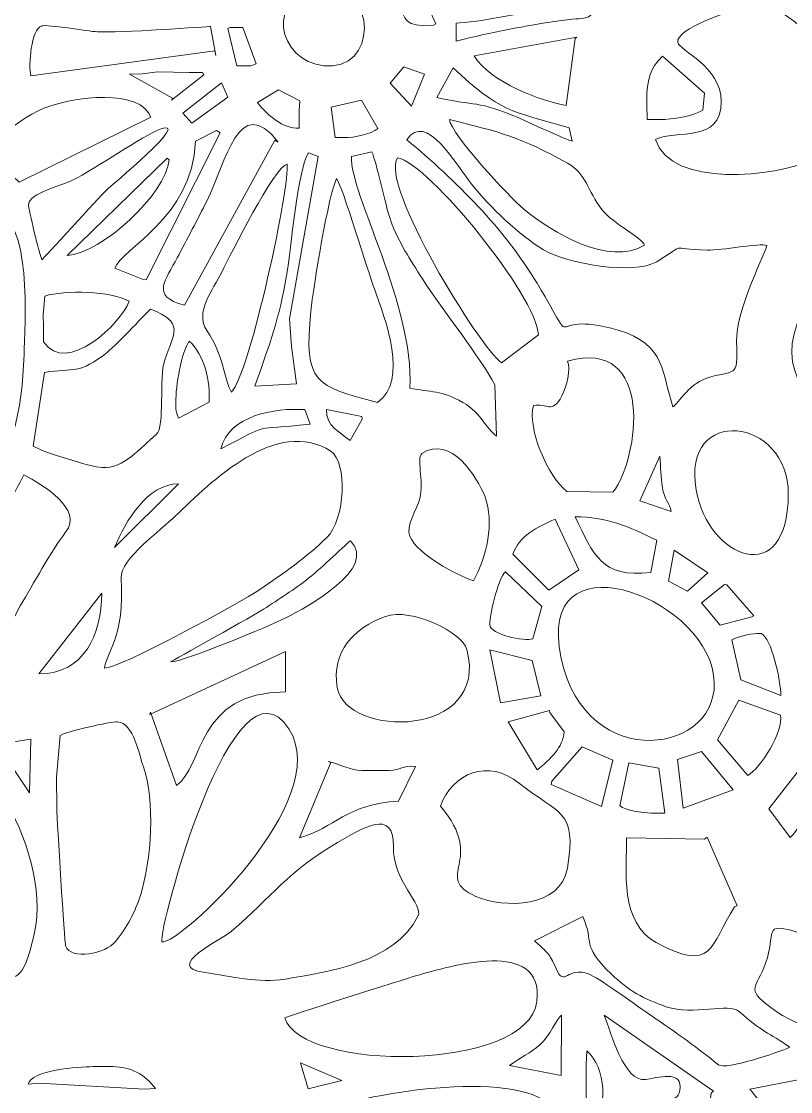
# Model space of a CAD drawing. Header units: centimetres. Extents: x -12.8 to 12.9, y -13.4 to 12.5.
# Drawn here: x 1.65 to 6.94, y -1.97 to 5.39 of the extents above; entities that cross this region are included whole.
import ezdxf

# ---------------------------------------------------------------- set-up
doc = ezdxf.new("R2010")
doc.units = ezdxf.units.CM
doc.header["$MEASUREMENT"] = 0
doc.layers.add('Layer 1', color=7, linetype='Continuous')

msp = doc.modelspace()

# ---------------------------------------------------------------- linework, layer by layer
at = {"layer": 'Layer 1', "lineweight": 18}
msp.add_open_spline([(-12.82897, -0.49228), (-12.82897, -0.49228), (-12.82892, -0.51233), (-12.82892, -0.51233), (-12.82892, -0.51233), (-12.82892, -0.51249), (-12.35687, -0.88576), (-12.31233, -0.92372), (-12.31233, -0.92372), (-12.14987, -1.06213), (-11.98564, -1.22404), (-11.84635, -1.38572), (-11.84635, -1.38572), (-11.55381, -1.72527), (-11.29671, -2.12252), (-11.15388, -2.54949), (-11.15388, -2.54949), (-10.80538, -3.5913), (-11.10411, -4.65563), (-11.40417, -5.67433), (-11.40417, -5.67433), (-12.05191, -7.87346), (-12.51896, -9.44732), (-10.68637, -11.24851), (-10.68637, -11.24851), (-8.86706, -13.03662), (-7.29059, -12.60501), (-5.0938, -11.96206), (-5.0938, -11.96206), (-4.10114, -11.67154), (-2.99434, -11.32775), (-1.97872, -11.68451), (-1.97872, -11.68451), (-1.5341, -11.8407), (-1.17382, -12.0742), (-0.82366, -12.38591), (-0.82366, -12.38591), (-0.6377, -12.55145), (0.01528, -13.39027), (0.03716, -13.4037), (0.03716, -13.4037), (0.0438, -13.39958), (0.72764, -12.55809), (0.88067, -12.41385), (0.88067, -12.41385), (1.21162, -12.10191), (1.5809, -11.84603), (2.00974, -11.68695), (2.00974, -11.68695), (3.05761, -11.29825), (4.11515, -11.60631), (5.14623, -11.89343), (5.14623, -11.89343), (7.34104, -12.50461), (8.89984, -13.01156), (10.70487, -11.17004), (10.70487, -11.17004), (12.48371, -9.35525), (12.06745, -7.7576), (11.48128, -5.55837), (11.48128, -5.55837), (10.90783, -3.40685), (10.75421, -1.68502), (12.92809, -0.39818), (12.92809, -0.39818), (12.92809, -0.39818), (12.92619, -0.37885), (12.92619, -0.37885), (12.92619, -0.37885), (12.92693, -0.37155), (12.45383, -0.00758), (12.40752, 0.03047), (12.40752, 0.03047), (12.24307, 0.16552), (12.07619, 0.32653), (11.93339, 0.48434), (11.93339, 0.48434), (11.63218, 0.81719), (11.37551, 1.2052), (11.22193, 1.62881), (11.22193, 1.62881), (10.84135, 2.67858), (11.1319, 3.71668), (11.44951, 4.74394), (11.44951, 4.74394), (12.10974, 6.8794), (12.6019, 8.55762), (10.81746, 10.32323), (10.81746, 10.32323), (9.03925, 12.0827), (7.43456, 11.79432), (5.23723, 11.13727), (5.23723, 11.13727), (2.63116, 10.35801), (1.75687, 10.43303), (0.03714, 12.5122), (0.03714, 12.5122), (-1.57672, 10.47636), (-2.52346, 10.22275), (-5.06044, 10.9908), (-5.06044, 10.9908), (-7.19874, 11.63818), (-8.87598, 12.13228), (-10.63208, 10.32532), (-10.63208, 10.32532), (-12.40525, 8.50083), (-11.99, 6.89218), (-11.40668, 4.68982), (-11.40668, 4.68982), (-10.73071, 2.13781), (-10.69689, 1.20725), (-12.82901, -0.49229), (-12.82901, -0.49229), (-12.82901, -0.49229), (-12.82897, -0.49228), (-12.82897, -0.49228)], degree=3, knots=[0, 0, 0, 0, 0.0333333, 0.0333333, 0.0333333, 0.0333333, 0.0666667, 0.0666667, 0.0666667, 0.0666667, 0.1, 0.1, 0.1, 0.1, 0.1333333, 0.1333333, 0.1333333, 0.1333333, 0.1666667, 0.1666667, 0.1666667, 0.1666667, 0.2, 0.2, 0.2, 0.2, 0.2333333, 0.2333333, 0.2333333, 0.2333333, 0.2666667, 0.2666667, 0.2666667, 0.2666667, 0.3, 0.3, 0.3, 0.3, 0.3333333, 0.3333333, 0.3333333, 0.3333333, 0.3666667, 0.3666667, 0.3666667, 0.3666667, 0.4, 0.4, 0.4, 0.4, 0.4333333, 0.4333333, 0.4333333, 0.4333333, 0.4666667, 0.4666667, 0.4666667, 0.4666667, 0.5, 0.5, 0.5, 0.5, 0.5333333, 0.5333333, 0.5333333, 0.5333333, 0.5666667, 0.5666667, 0.5666667, 0.5666667, 0.6, 0.6, 0.6, 0.6, 0.6333333, 0.6333333, 0.6333333, 0.6333333, 0.6666667, 0.6666667, 0.6666667, 0.6666667, 0.7, 0.7, 0.7, 0.7, 0.7333333, 0.7333333, 0.7333333, 0.7333333, 0.7666667, 0.7666667, 0.7666667, 0.7666667, 0.8, 0.8, 0.8, 0.8, 0.8333333, 0.8333333, 0.8333333, 0.8333333, 0.8666667, 0.8666667, 0.8666667, 0.8666667, 0.9, 0.9, 0.9, 0.9, 0.9333333, 0.9333333, 0.9333333, 0.9333333, 1, 1, 1, 1], dxfattribs=at)
at = {"layer": 'Layer 1', "color": 4, "lineweight": 18}
for points, knots in [([(3.66604, 5.6123), (3.28683, 5.51428), (3.45255, 5.05967), (3.78967, 5.08583), (3.78967, 5.08583), (4.12166, 5.11158), (4.06769, 5.7161), (3.66604, 5.6123)], [0, 0, 0, 0, 0.3333333, 0.3333333, 0.3333333, 0.3333333, 1, 1, 1, 1]), ([(5.92119, 5.705), (5.88608, 5.70194), (5.39241, 5.52902), (5.31894, 5.50404), (5.31894, 5.50404), (5.20885, 5.46659), (4.75643, 5.38074), (4.63915, 5.38064), (4.63915, 5.38064), (4.63915, 5.38064), (4.63915, 5.25705), (4.63915, 5.25705), (4.63915, 5.25705), (4.88184, 5.31526), (5.10927, 5.36313), (5.36311, 5.39808), (5.36311, 5.39808), (5.59277, 5.4297), (5.50773, 5.37772), (5.66224, 5.53144), (5.66224, 5.53144), (5.75479, 5.6235), (5.85374, 5.64443), (5.92119, 5.705)], [0, 0, 0, 0, 0.1428571, 0.1428571, 0.1428571, 0.1428571, 0.2857143, 0.2857143, 0.2857143, 0.2857143, 0.4285714, 0.4285714, 0.4285714, 0.4285714, 0.5714286, 0.5714286, 0.5714286, 0.5714286, 0.7142857, 0.7142857, 0.7142857, 0.7142857, 1, 1, 1, 1]), ([(4.25237, 5.55109), (4.2647, 5.44191), (4.27796, 5.36424), (4.40748, 5.36503), (4.40748, 5.36503), (4.40748, 5.36503), (4.48238, 5.36559), (4.48238, 5.36559), (4.48238, 5.36559), (4.48238, 5.36559), (4.49916, 5.37449), (4.49916, 5.37449), (4.49916, 5.37449), (4.49916, 5.37449), (4.37446, 5.64921), (4.37446, 5.64921), (4.37446, 5.64921), (4.37446, 5.64921), (4.3558, 5.64127), (4.3558, 5.64127), (4.3558, 5.64127), (4.3558, 5.64127), (4.25237, 5.55109), (4.25237, 5.55109)], [0, 0, 0, 0, 0.1428571, 0.1428571, 0.1428571, 0.1428571, 0.2857143, 0.2857143, 0.2857143, 0.2857143, 0.4285714, 0.4285714, 0.4285714, 0.4285714, 0.5714286, 0.5714286, 0.5714286, 0.5714286, 0.7142857, 0.7142857, 0.7142857, 0.7142857, 1, 1, 1, 1]), ([(6.01251, 4.57873), (6.11374, 4.24487), (6.84342, 4.31797), (7.09047, 4.44298), (7.09047, 4.44298), (7.31633, 4.55727), (7.39136, 4.59155), (7.37064, 4.83731), (7.37064, 4.83731), (7.34458, 5.14644), (7.40736, 5.14617), (7.11526, 5.29269), (7.11526, 5.29269), (6.9211, 5.39007), (6.90039, 5.52645), (6.6209, 5.48369), (6.6209, 5.48369), (6.53465, 5.47048), (6.14686, 5.33939), (6.1656, 5.24841), (6.1656, 5.24841), (6.178, 5.18827), (6.46281, 5.08713), (6.46465, 4.84012), (6.46465, 4.84012), (6.46684, 4.54678), (6.14854, 4.65377), (6.01251, 4.57873)], [0, 0, 0, 0, 0.125, 0.125, 0.125, 0.125, 0.25, 0.25, 0.25, 0.25, 0.375, 0.375, 0.375, 0.375, 0.5, 0.5, 0.5, 0.5, 0.625, 0.625, 0.625, 0.625, 0.75, 0.75, 0.75, 0.75, 1, 1, 1, 1]), ([(1.71068, 5.01796), (1.71068, 5.01796), (2.97703, 5.18887), (2.97703, 5.18887), (2.97703, 5.18887), (2.97703, 5.18887), (2.98407, 5.15805), (2.98407, 5.15805), (2.98407, 5.15805), (2.98407, 5.15805), (2.94821, 5.35636), (2.94821, 5.35636), (2.94821, 5.35636), (2.94161, 5.35849), (2.30376, 5.31144), (2.16926, 5.32028), (2.16926, 5.32028), (2.10146, 5.32474), (1.82264, 5.37287), (1.78539, 5.36124), (1.78539, 5.36124), (1.71176, 5.33829), (1.69273, 5.08857), (1.71068, 5.01796)], [0, 0, 0, 0, 0.1428571, 0.1428571, 0.1428571, 0.1428571, 0.2857143, 0.2857143, 0.2857143, 0.2857143, 0.4285714, 0.4285714, 0.4285714, 0.4285714, 0.5714286, 0.5714286, 0.5714286, 0.5714286, 0.7142857, 0.7142857, 0.7142857, 0.7142857, 1, 1, 1, 1]), ([(3.12859, 5.08724), (3.12859, 5.08724), (3.18726, 5.08718), (3.18726, 5.08718), (3.18726, 5.08718), (3.23024, 5.08445), (3.22121, 5.08627), (3.26137, 5.10008), (3.26137, 5.10008), (3.26137, 5.10008), (3.16916, 5.34939), (3.16916, 5.34939), (3.16916, 5.34939), (3.16916, 5.34939), (3.08179, 5.34939), (3.08179, 5.34939), (3.08179, 5.34939), (3.08179, 5.34939), (3.06715, 5.34362), (3.06715, 5.34362), (3.06715, 5.34362), (3.06715, 5.34362), (3.12859, 5.08724), (3.12859, 5.08724)], [0, 0, 0, 0, 0.1428571, 0.1428571, 0.1428571, 0.1428571, 0.2857143, 0.2857143, 0.2857143, 0.2857143, 0.4285714, 0.4285714, 0.4285714, 0.4285714, 0.5714286, 0.5714286, 0.5714286, 0.5714286, 0.7142857, 0.7142857, 0.7142857, 0.7142857, 1, 1, 1, 1]), ([(4.76289, 5.15567), (4.8779, 4.96743), (5.22602, 4.84605), (5.3963, 4.81344), (5.3963, 4.81344), (5.3963, 4.81344), (5.45815, 5.27453), (5.45815, 5.27453), (5.45815, 5.27453), (5.45815, 5.27453), (5.47121, 5.28374), (5.47121, 5.28374), (5.47121, 5.28374), (5.47121, 5.28374), (4.76289, 5.15567), (4.76289, 5.15567)], [0, 0, 0, 0, 0.2, 0.2, 0.2, 0.2, 0.4, 0.4, 0.4, 0.4, 0.6, 0.6, 0.6, 0.6, 1, 1, 1, 1]), ([(5.9521, 4.85546), (5.9521, 4.85546), (5.95182, 4.82458), (5.95182, 4.82458), (5.95182, 4.82458), (5.95182, 4.82458), (5.95474, 4.7171), (5.95474, 4.7171), (5.95474, 4.7171), (5.95474, 4.7171), (6.04476, 4.71646), (6.04476, 4.71646), (6.04476, 4.71646), (6.12344, 4.71565), (6.27638, 4.74101), (6.33702, 4.7818), (6.33702, 4.7818), (6.33702, 4.7818), (6.34891, 4.89771), (6.34891, 4.89771), (6.34891, 4.89771), (6.34891, 4.89771), (6.05929, 5.15211), (6.05929, 5.15211), (6.05929, 5.15211), (5.97298, 5.07102), (5.9521, 4.97747), (5.9521, 4.85546)], [0, 0, 0, 0, 0.125, 0.125, 0.125, 0.125, 0.25, 0.25, 0.25, 0.25, 0.375, 0.375, 0.375, 0.375, 0.5, 0.5, 0.5, 0.5, 0.625, 0.625, 0.625, 0.625, 0.75, 0.75, 0.75, 0.75, 1, 1, 1, 1]), ([(2.47599, 5.03136), (2.47599, 5.03136), (2.38869, 5.03004), (2.38869, 5.03004), (2.38869, 5.03004), (2.38869, 5.03004), (2.68483, 4.86494), (2.68483, 4.86494), (2.68483, 4.86494), (2.68483, 4.86494), (2.67853, 4.85046), (2.67853, 4.85046), (2.67853, 4.85046), (2.67853, 4.85046), (2.90286, 5.02514), (2.90286, 5.02514), (2.90286, 5.02514), (2.90286, 5.02514), (2.89148, 5.04065), (2.89148, 5.04065), (2.89148, 5.04065), (2.89148, 5.04065), (2.80106, 5.04083), (2.80106, 5.04083), (2.80106, 5.04083), (2.80106, 5.04083), (2.58442, 5.04424), (2.58442, 5.04424), (2.58442, 5.04424), (2.58442, 5.04424), (2.47599, 5.03136), (2.47599, 5.03136)], [0, 0, 0, 0, 0.1111111, 0.1111111, 0.1111111, 0.1111111, 0.2222222, 0.2222222, 0.2222222, 0.2222222, 0.3333333, 0.3333333, 0.3333333, 0.3333333, 0.4444444, 0.4444444, 0.4444444, 0.4444444, 0.5555556, 0.5555556, 0.5555556, 0.5555556, 0.6666667, 0.6666667, 0.6666667, 0.6666667, 0.7777778, 0.7777778, 0.7777778, 0.7777778, 1, 1, 1, 1]), ([(4.18401, 4.96694), (4.18401, 4.96694), (4.33161, 4.80807), (4.33161, 4.80807), (4.33161, 4.80807), (4.33161, 4.80807), (4.42086, 5.02823), (4.42086, 5.02823), (4.42086, 5.02823), (4.42086, 5.02823), (4.27974, 5.0786), (4.27974, 5.0786), (4.27974, 5.0786), (4.27974, 5.0786), (4.18401, 4.96694), (4.18401, 4.96694)], [0, 0, 0, 0, 0.2, 0.2, 0.2, 0.2, 0.4, 0.4, 0.4, 0.4, 0.6, 0.6, 0.6, 0.6, 1, 1, 1, 1]), ([(4.50738, 4.86913), (4.72136, 4.81598), (4.77995, 4.84627), (5.01457, 4.75204), (5.01457, 4.75204), (5.08021, 4.72567), (5.40931, 4.57127), (5.4393, 4.56747), (5.4393, 4.56747), (5.4393, 4.56747), (5.418, 4.6604), (5.418, 4.6604), (5.418, 4.6604), (5.01315, 4.77593), (4.94515, 4.7674), (4.61761, 5.07296), (4.61761, 5.07296), (4.61761, 5.07296), (4.50738, 4.86913), (4.50738, 4.86913)], [0, 0, 0, 0, 0.1666667, 0.1666667, 0.1666667, 0.1666667, 0.3333333, 0.3333333, 0.3333333, 0.3333333, 0.5, 0.5, 0.5, 0.5, 0.6666667, 0.6666667, 0.6666667, 0.6666667, 1, 1, 1, 1]), ([(1.62983, 4.2851), (1.62983, 4.2851), (2.5375, 4.73301), (2.5375, 4.73301), (2.5375, 4.73301), (2.5375, 4.73301), (2.52097, 4.76353), (2.52097, 4.76353), (2.52097, 4.76353), (2.4087, 4.9371), (1.92894, 4.86271), (1.76572, 4.77867), (1.76572, 4.77867), (1.5033, 4.64357), (1.37275, 4.50814), (1.62983, 4.2851)], [0, 0, 0, 0, 0.2, 0.2, 0.2, 0.2, 0.4, 0.4, 0.4, 0.4, 0.6, 0.6, 0.6, 0.6, 1, 1, 1, 1]), ([(2.75744, 4.75986), (2.75744, 4.75986), (2.81983, 4.69265), (2.81983, 4.69265), (2.81983, 4.69265), (2.81983, 4.69265), (3.06801, 4.87002), (3.06801, 4.87002), (3.06801, 4.87002), (3.06801, 4.87002), (3.02224, 4.96872), (3.02224, 4.96872), (3.02224, 4.96872), (3.02224, 4.96872), (2.75744, 4.75986), (2.75744, 4.75986)], [0, 0, 0, 0, 0.2, 0.2, 0.2, 0.2, 0.4, 0.4, 0.4, 0.4, 0.6, 0.6, 0.6, 0.6, 1, 1, 1, 1]), ([(2.76922, 3.43994), (2.76922, 3.43994), (3.39067, 4.57393), (3.39067, 4.57393), (3.39067, 4.57393), (3.39067, 4.57393), (3.41322, 4.56145), (3.41322, 4.56145), (3.41322, 4.56145), (3.14236, 4.91043), (3.05266, 4.41644), (2.92463, 4.16037), (2.92463, 4.16037), (2.8571, 4.02535), (2.78718, 3.89641), (2.71857, 3.76402), (2.71857, 3.76402), (2.64403, 3.62013), (2.52488, 3.49886), (2.76922, 3.43994)], [0, 0, 0, 0, 0.1666667, 0.1666667, 0.1666667, 0.1666667, 0.3333333, 0.3333333, 0.3333333, 0.3333333, 0.5, 0.5, 0.5, 0.5, 0.6666667, 0.6666667, 0.6666667, 0.6666667, 1, 1, 1, 1]), ([(3.27137, 4.83321), (3.34114, 4.7445), (3.44833, 4.65288), (3.55739, 4.65666), (3.55739, 4.65666), (3.55739, 4.65666), (3.55795, 4.73191), (3.55795, 4.73191), (3.55795, 4.73191), (3.55795, 4.73191), (3.55768, 4.77825), (3.55768, 4.77825), (3.55768, 4.77825), (3.55768, 4.77825), (3.56204, 4.84627), (3.56204, 4.84627), (3.56204, 4.84627), (3.56204, 4.84627), (3.41604, 4.92029), (3.41604, 4.92029), (3.41604, 4.92029), (3.41604, 4.92029), (3.27137, 4.83321), (3.27137, 4.83321)], [0, 0, 0, 0, 0.1428571, 0.1428571, 0.1428571, 0.1428571, 0.2857143, 0.2857143, 0.2857143, 0.2857143, 0.4285714, 0.4285714, 0.4285714, 0.4285714, 0.5714286, 0.5714286, 0.5714286, 0.5714286, 0.7142857, 0.7142857, 0.7142857, 0.7142857, 1, 1, 1, 1]), ([(3.77764, 4.80098), (3.77764, 4.80098), (3.80706, 4.59355), (3.80706, 4.59355), (3.80706, 4.59355), (3.80706, 4.59355), (3.86686, 4.59289), (3.86686, 4.59289), (3.86686, 4.59289), (3.94147, 4.59174), (4.05033, 4.61482), (4.10071, 4.65453), (4.10071, 4.65453), (4.10071, 4.65453), (3.9873, 4.85058), (3.9873, 4.85058), (3.9873, 4.85058), (3.9873, 4.85058), (3.77764, 4.80098), (3.77764, 4.80098)], [0, 0, 0, 0, 0.1666667, 0.1666667, 0.1666667, 0.1666667, 0.3333333, 0.3333333, 0.3333333, 0.3333333, 0.5, 0.5, 0.5, 0.5, 0.6666667, 0.6666667, 0.6666667, 0.6666667, 1, 1, 1, 1]), ([(1.78679, 3.75174), (1.79074, 3.75373), (2.18134, 4.18143), (2.2334, 4.23377), (2.2334, 4.23377), (2.24421, 4.24465), (2.84472, 4.74187), (2.59452, 4.64777), (2.59452, 4.64777), (2.49095, 4.6088), (2.14964, 4.3759), (1.99793, 4.29933), (1.99793, 4.29933), (1.92583, 4.26295), (1.69981, 4.20959), (1.69429, 4.13294), (1.69429, 4.13294), (1.69233, 4.10592), (1.77115, 3.7791), (1.78679, 3.75174)], [0, 0, 0, 0, 0.1666667, 0.1666667, 0.1666667, 0.1666667, 0.3333333, 0.3333333, 0.3333333, 0.3333333, 0.5, 0.5, 0.5, 0.5, 0.6666667, 0.6666667, 0.6666667, 0.6666667, 1, 1, 1, 1]), ([(6.37053, 3.8174), (6.07802, 3.82265), (6.24791, 3.8762), (6.02025, 3.73831), (6.02025, 3.73831), (5.86514, 3.64436), (5.39932, 3.72441), (5.24102, 3.82005), (5.24102, 3.82005), (5.07471, 3.92054), (4.86848, 4.11654), (4.74779, 4.26903), (4.74779, 4.26903), (4.64288, 4.40154), (4.42858, 4.77992), (4.29931, 4.57742), (4.29931, 4.57742), (4.64249, 4.29163), (4.96409, 3.97388), (5.19631, 3.58984), (5.19631, 3.58984), (5.51465, 3.0634), (5.21096, 3.42202), (5.75456, 3.26686), (5.75456, 3.26686), (6.08933, 3.17132), (6.05612, 2.95601), (6.13191, 2.74022), (6.13191, 2.74022), (6.14832, 2.73942), (6.24235, 2.89505), (6.35838, 2.93464), (6.35838, 2.93464), (6.55615, 3.00212), (6.58347, 2.92083), (6.57057, 3.18659), (6.57057, 3.18659), (6.55995, 3.40489), (6.78628, 3.82809), (6.77782, 3.85071), (6.77782, 3.85071), (6.73961, 3.86783), (6.45908, 3.81583), (6.37053, 3.8174)], [0, 0, 0, 0, 0.0833333, 0.0833333, 0.0833333, 0.0833333, 0.1666667, 0.1666667, 0.1666667, 0.1666667, 0.25, 0.25, 0.25, 0.25, 0.3333333, 0.3333333, 0.3333333, 0.3333333, 0.4166667, 0.4166667, 0.4166667, 0.4166667, 0.5, 0.5, 0.5, 0.5, 0.5833333, 0.5833333, 0.5833333, 0.5833333, 0.6666667, 0.6666667, 0.6666667, 0.6666667, 0.75, 0.75, 0.75, 0.75, 0.8333333, 0.8333333, 0.8333333, 0.8333333, 1, 1, 1, 1]), ([(5.93679, 3.85161), (5.92277, 3.90085), (5.71767, 4.00125), (5.6426, 4.09805), (5.6426, 4.09805), (5.54309, 4.2264), (5.5363, 4.34466), (5.40536, 4.41685), (5.40536, 4.41685), (5.07599, 4.59839), (4.94854, 4.62911), (4.5928, 4.71643), (4.5928, 4.71643), (4.60239, 4.61944), (5.00343, 4.18381), (5.10428, 4.10032), (5.10428, 4.10032), (5.29847, 3.93956), (5.69664, 3.70293), (5.93679, 3.85161)], [0, 0, 0, 0, 0.1666667, 0.1666667, 0.1666667, 0.1666667, 0.3333333, 0.3333333, 0.3333333, 0.3333333, 0.5, 0.5, 0.5, 0.5, 0.6666667, 0.6666667, 0.6666667, 0.6666667, 1, 1, 1, 1]), ([(2.84472, 4.56803), (2.82528, 4.0352), (2.33143, 3.82995), (2.28952, 3.69361), (2.28952, 3.69361), (2.28952, 3.69361), (2.48319, 3.61624), (2.48319, 3.61624), (2.48319, 3.61624), (2.48319, 3.61624), (2.50481, 3.61458), (2.50481, 3.61458), (2.50481, 3.61458), (2.50481, 3.61458), (3.01339, 4.62482), (3.01339, 4.62482), (3.01339, 4.62482), (3.01339, 4.62482), (2.98949, 4.64159), (2.98949, 4.64159), (2.98949, 4.64159), (2.98949, 4.64159), (2.84472, 4.56803), (2.84472, 4.56803)], [0, 0, 0, 0, 0.1428571, 0.1428571, 0.1428571, 0.1428571, 0.2857143, 0.2857143, 0.2857143, 0.2857143, 0.4285714, 0.4285714, 0.4285714, 0.4285714, 0.5714286, 0.5714286, 0.5714286, 0.5714286, 0.7142857, 0.7142857, 0.7142857, 0.7142857, 1, 1, 1, 1]), ([(4.90538, 2.89101), (4.80935, 3.07681), (4.54731, 3.40137), (4.40743, 3.61976), (4.40743, 3.61976), (4.3236, 3.75063), (4.24247, 3.87252), (4.18939, 4.01955), (4.18939, 4.01955), (4.15078, 4.12651), (4.08577, 4.44232), (4.05937, 4.49413), (4.05937, 4.49413), (4.05937, 4.49413), (3.91763, 4.46228), (3.91763, 4.46228), (3.91763, 4.46228), (3.9086, 4.19832), (4.34996, 3.44599), (4.32016, 2.869), (4.32016, 2.869), (4.46355, 2.8376), (4.53808, 2.855), (4.68527, 2.77003), (4.68527, 2.77003), (4.8209, 2.69172), (4.84176, 2.58803), (4.91717, 2.53852), (4.91717, 2.53852), (4.91717, 2.53852), (4.90538, 2.89101), (4.90538, 2.89101)], [0, 0, 0, 0, 0.1111111, 0.1111111, 0.1111111, 0.1111111, 0.2222222, 0.2222222, 0.2222222, 0.2222222, 0.3333333, 0.3333333, 0.3333333, 0.3333333, 0.4444444, 0.4444444, 0.4444444, 0.4444444, 0.5555556, 0.5555556, 0.5555556, 0.5555556, 0.6666667, 0.6666667, 0.6666667, 0.6666667, 0.7777778, 0.7777778, 0.7777778, 0.7777778, 1, 1, 1, 1]), ([(1.95962, 3.78187), (2.19772, 3.79328), (2.6429, 4.20578), (2.66208, 4.43844), (2.66208, 4.43844), (2.66208, 4.43844), (2.64918, 4.45171), (2.64918, 4.45171), (2.64918, 4.45171), (2.64918, 4.45171), (1.95962, 3.78187), (1.95962, 3.78187)], [0, 0, 0, 0, 0.25, 0.25, 0.25, 0.25, 0.5, 0.5, 0.5, 0.5, 1, 1, 1, 1]), ([(3.68869, 4.46214), (3.68869, 4.46214), (3.62277, 4.48841), (3.62277, 4.48841), (3.62277, 4.48841), (3.54557, 4.37063), (3.50289, 3.82806), (3.47193, 3.64396), (3.47193, 3.64396), (3.42286, 3.35211), (3.35307, 3.16253), (3.25226, 2.88209), (3.25226, 2.88209), (3.25226, 2.88209), (3.53927, 2.89783), (3.53927, 2.89783), (3.53927, 2.89783), (3.53927, 2.89783), (3.50481, 3.15545), (3.50481, 3.15545), (3.50481, 3.15545), (3.50481, 3.15545), (3.49234, 3.34511), (3.49234, 3.34511), (3.49234, 3.34511), (3.49234, 3.34511), (3.68869, 4.46214), (3.68869, 4.46214)], [0, 0, 0, 0, 0.125, 0.125, 0.125, 0.125, 0.25, 0.25, 0.25, 0.25, 0.375, 0.375, 0.375, 0.375, 0.5, 0.5, 0.5, 0.5, 0.625, 0.625, 0.625, 0.625, 0.75, 0.75, 0.75, 0.75, 1, 1, 1, 1]), ([(5.20538, 3.23559), (5.19375, 3.50055), (4.45424, 4.41258), (4.23464, 4.45399), (4.23464, 4.45399), (4.11306, 4.26377), (4.79722, 3.15416), (4.95188, 3.04206), (4.95188, 3.04206), (4.95188, 3.04206), (5.20538, 3.23559), (5.20538, 3.23559)], [0, 0, 0, 0, 0.25, 0.25, 0.25, 0.25, 0.5, 0.5, 0.5, 0.5, 1, 1, 1, 1]), ([(3.09111, 2.84105), (3.2206, 2.96719), (3.50031, 4.28492), (3.47486, 4.40948), (3.47486, 4.40948), (3.39118, 4.39877), (3.08076, 3.77754), (3.02761, 3.67123), (3.02761, 3.67123), (2.96068, 3.5374), (2.83725, 3.39033), (2.92319, 3.26416), (2.92319, 3.26416), (3.03752, 3.09632), (3.04333, 2.92774), (3.09111, 2.84105)], [0, 0, 0, 0, 0.2, 0.2, 0.2, 0.2, 0.4, 0.4, 0.4, 0.4, 0.6, 0.6, 0.6, 0.6, 1, 1, 1, 1]), ([(3.81611, 4.31045), (3.76318, 4.21643), (3.65349, 3.55278), (3.63841, 3.40007), (3.63841, 3.40007), (3.5887, 2.89671), (3.66992, 2.88329), (4.09861, 2.76914), (4.09861, 2.76914), (4.31367, 2.91856), (4.15263, 3.34241), (4.07621, 3.55109), (4.07621, 3.55109), (4.03292, 3.66926), (3.85519, 4.25915), (3.81611, 4.31045)], [0, 0, 0, 0, 0.2, 0.2, 0.2, 0.2, 0.4, 0.4, 0.4, 0.4, 0.6, 0.6, 0.6, 0.6, 1, 1, 1, 1]), ([(-0.27842, 0.96999), (0.27809, 1.10082), (1.02956, 1.58041), (1.35289, 2.05586), (1.35289, 2.05586), (1.57195, 2.37796), (1.65363, 2.71192), (1.66357, 3.09841), (1.66357, 3.09841), (1.66809, 3.27406), (1.7265, 4.10659), (1.44175, 4.05222), (1.44175, 4.05222), (1.65343, 3.3382), (1.44578, 2.56769), (1.03025, 1.96146), (1.03025, 1.96146), (0.57517, 1.29753), (-0.0167, 1.13726), (-0.78831, 1.07626), (-0.78831, 1.07626), (-1.56016, 1.01527), (-2.15444, 1.34925), (-2.67128, 1.90087), (-2.67128, 1.90087), (-2.94825, 2.19649), (-2.95431, 2.56347), (-2.99112, 2.94871), (-2.99112, 2.94871), (-3.01402, 3.18823), (-2.92136, 3.36065), (-2.93129, 3.56479), (-2.93129, 3.56479), (-2.94327, 3.81122), (-3.08353, 3.53126), (-3.10482, 3.41448), (-3.10482, 3.41448), (-3.23289, 2.71242), (-3.12728, 1.81041), (-2.43168, 1.4454), (-2.43168, 1.4454), (-1.80266, 1.1153), (-0.99384, 0.8018), (-0.27842, 0.96999)], [0, 0, 0, 0, 0.0833333, 0.0833333, 0.0833333, 0.0833333, 0.1666667, 0.1666667, 0.1666667, 0.1666667, 0.25, 0.25, 0.25, 0.25, 0.3333333, 0.3333333, 0.3333333, 0.3333333, 0.4166667, 0.4166667, 0.4166667, 0.4166667, 0.5, 0.5, 0.5, 0.5, 0.5833333, 0.5833333, 0.5833333, 0.5833333, 0.6666667, 0.6666667, 0.6666667, 0.6666667, 0.75, 0.75, 0.75, 0.75, 0.8333333, 0.8333333, 0.8333333, 0.8333333, 1, 1, 1, 1]), ([(6.95602, 3.04824), (7.07199, 2.41315), (8.56609, 1.88505), (8.43733, 3.21656), (8.43733, 3.21656), (8.42535, 3.34026), (7.7372, 3.85858), (7.60879, 3.85056), (7.60879, 3.85056), (7.29105, 3.83068), (6.89593, 3.37741), (6.95602, 3.04824)], [0, 0, 0, 0, 0.25, 0.25, 0.25, 0.25, 0.5, 0.5, 0.5, 0.5, 1, 1, 1, 1]), ([(1.79675, 3.18696), (1.95695, 2.95071), (2.33165, 3.31258), (2.38784, 3.4656), (2.38784, 3.4656), (2.26465, 3.53796), (1.94423, 3.54331), (1.8066, 3.50209), (1.8066, 3.50209), (1.8066, 3.50209), (1.79547, 3.3727), (1.79547, 3.3727), (1.79547, 3.3727), (1.79547, 3.3727), (1.79705, 3.2954), (1.79705, 3.2954), (1.79705, 3.2954), (1.79705, 3.2954), (1.79675, 3.18696), (1.79675, 3.18696)], [0, 0, 0, 0, 0.1666667, 0.1666667, 0.1666667, 0.1666667, 0.3333333, 0.3333333, 0.3333333, 0.3333333, 0.5, 0.5, 0.5, 0.5, 0.6666667, 0.6666667, 0.6666667, 0.6666667, 1, 1, 1, 1]), ([(1.72604, 2.4685), (1.78518, 2.43154), (2.12093, 2.32622), (2.20047, 2.32121), (2.20047, 2.32121), (2.35021, 2.31182), (2.46531, 2.45815), (2.57454, 2.54992), (2.57454, 2.54992), (2.63665, 2.60214), (2.59028, 2.94073), (2.63251, 3.0623), (2.63251, 3.0623), (2.69699, 3.24792), (2.77112, 3.32147), (2.53456, 3.41151), (2.53456, 3.41151), (2.52556, 3.40647), (2.30661, 3.17072), (2.23842, 3.11659), (2.23842, 3.11659), (2.0385, 2.95785), (2.01014, 3.00901), (1.80394, 2.97663), (1.80394, 2.97663), (1.80394, 2.97663), (1.72604, 2.4685), (1.72604, 2.4685)], [0, 0, 0, 0, 0.125, 0.125, 0.125, 0.125, 0.25, 0.25, 0.25, 0.25, 0.375, 0.375, 0.375, 0.375, 0.5, 0.5, 0.5, 0.5, 0.625, 0.625, 0.625, 0.625, 0.75, 0.75, 0.75, 0.75, 1, 1, 1, 1]), ([(2.93767, 2.77232), (2.94849, 2.91266), (2.9056, 3.09965), (2.80177, 3.19033), (2.80177, 3.19033), (2.74643, 3.12064), (2.70842, 2.87898), (2.70842, 2.77026), (2.70842, 2.77026), (2.70842, 2.70191), (2.70823, 2.71879), (2.72632, 2.66224), (2.72632, 2.66224), (2.72632, 2.66224), (2.93767, 2.77232), (2.93767, 2.77232)], [0, 0, 0, 0, 0.2, 0.2, 0.2, 0.2, 0.4, 0.4, 0.4, 0.4, 0.6, 0.6, 0.6, 0.6, 1, 1, 1, 1]), ([(5.71921, 2.15153), (5.90133, 2.38469), (6.00761, 3.22446), (5.40568, 3.054), (5.40568, 3.054), (5.43152, 3.00095), (5.40014, 2.87701), (5.36713, 2.81443), (5.36713, 2.81443), (5.29982, 2.68674), (5.26342, 2.76509), (5.17214, 2.74963), (5.17214, 2.74963), (5.12745, 2.59037), (5.27157, 2.25576), (5.4013, 2.15764), (5.4013, 2.15764), (5.4013, 2.15764), (5.71921, 2.15153), (5.71921, 2.15153)], [0, 0, 0, 0, 0.1666667, 0.1666667, 0.1666667, 0.1666667, 0.3333333, 0.3333333, 0.3333333, 0.3333333, 0.5, 0.5, 0.5, 0.5, 0.6666667, 0.6666667, 0.6666667, 0.6666667, 1, 1, 1, 1]), ([(3.01879, 2.44975), (3.37785, 2.63467), (3.21427, 2.57474), (3.63362, 2.61957), (3.63362, 2.61957), (3.63362, 2.61957), (3.59812, 2.72042), (3.59812, 2.72042), (3.59812, 2.72042), (3.3893, 2.73341), (3.07604, 2.68118), (3.01879, 2.44975)], [0, 0, 0, 0, 0.25, 0.25, 0.25, 0.25, 0.5, 0.5, 0.5, 0.5, 1, 1, 1, 1]), ([(6.29188, 2.16779), (6.37603, 1.69543), (6.92266, 1.47618), (6.92652, 2.13708), (6.92652, 2.13708), (6.92964, 2.67407), (6.18727, 2.75493), (6.29188, 2.16779)], [0, 0, 0, 0, 0.3333333, 0.3333333, 0.3333333, 0.3333333, 1, 1, 1, 1]), ([(2.21813, 0.94057), (2.31548, 0.93436), (3.16136, 1.39766), (3.28622, 1.48183), (3.28622, 1.48183), (3.44676, 1.59004), (3.6098, 1.70272), (3.74763, 1.83902), (3.74763, 1.83902), (3.87706, 1.96702), (3.89177, 2.35899), (3.77706, 2.4333), (3.77706, 2.4333), (3.40579, 2.67379), (2.95105, 2.22589), (2.70482, 1.986), (2.70482, 1.986), (2.61151, 1.89511), (2.32271, 1.68945), (2.33199, 1.563), (2.33199, 1.563), (2.36222, 1.15036), (2.21719, 1.02513), (2.21813, 0.94057)], [0, 0, 0, 0, 0.1428571, 0.1428571, 0.1428571, 0.1428571, 0.2857143, 0.2857143, 0.2857143, 0.2857143, 0.4285714, 0.4285714, 0.4285714, 0.4285714, 0.5714286, 0.5714286, 0.5714286, 0.5714286, 0.7142857, 0.7142857, 0.7142857, 0.7142857, 1, 1, 1, 1]), ([(3.98986, 2.67174), (3.98986, 2.67174), (3.74532, 2.72189), (3.74532, 2.72189), (3.74532, 2.72189), (3.74624, 2.60392), (3.83112, 2.56839), (3.90988, 2.50765), (3.90988, 2.50765), (3.90988, 2.50765), (3.99279, 2.6549), (3.99279, 2.6549), (3.99279, 2.6549), (3.99279, 2.6549), (3.98986, 2.67174), (3.98986, 2.67174)], [0, 0, 0, 0, 0.2, 0.2, 0.2, 0.2, 0.4, 0.4, 0.4, 0.4, 0.6, 0.6, 0.6, 0.6, 1, 1, 1, 1]), ([(4.38869, 2.10958), (4.36999, 2.03457), (4.29018, 1.91472), (4.32006, 1.84885), (4.32006, 1.84885), (4.37954, 1.71768), (4.63328, 1.58686), (4.75793, 1.54218), (4.75793, 1.54218), (4.8507, 1.7013), (4.90433, 1.94877), (4.83797, 2.1195), (4.83797, 2.1195), (4.78461, 2.25675), (4.60139, 2.54891), (4.40378, 2.41827), (4.40378, 2.41827), (4.36325, 2.39147), (4.41869, 2.22989), (4.38869, 2.10958)], [0, 0, 0, 0, 0.1666667, 0.1666667, 0.1666667, 0.1666667, 0.3333333, 0.3333333, 0.3333333, 0.3333333, 0.5, 0.5, 0.5, 0.5, 0.6666667, 0.6666667, 0.6666667, 0.6666667, 1, 1, 1, 1]), ([(5.90402, 2.09334), (5.90402, 2.09334), (6.11986, 2.01847), (6.11986, 2.01847), (6.11986, 2.01847), (6.11055, 2.08079), (6.07268, 2.10126), (6.05983, 2.1829), (6.05983, 2.1829), (6.04724, 2.26282), (6.04877, 2.31701), (6.04153, 2.39882), (6.04153, 2.39882), (6.04153, 2.39882), (5.90402, 2.09334), (5.90402, 2.09334)], [0, 0, 0, 0, 0.2, 0.2, 0.2, 0.2, 0.4, 0.4, 0.4, 0.4, 0.6, 0.6, 0.6, 0.6, 1, 1, 1, 1]), ([(0.85955, 1.34623), (0.8962, 1.23516), (1.17894, 1.01405), (1.28752, 0.95996), (1.28752, 0.95996), (1.42664, 0.89066), (1.56801, 1.25316), (1.63776, 1.36942), (1.63776, 1.36942), (1.72944, 1.52224), (1.84529, 1.74076), (1.95023, 1.87661), (1.95023, 1.87661), (2.0741, 2.03695), (1.79155, 2.20107), (1.6616, 2.27122), (1.6616, 2.27122), (1.42396, 1.77893), (1.19908, 1.69053), (0.85955, 1.34623)], [0, 0, 0, 0, 0.1666667, 0.1666667, 0.1666667, 0.1666667, 0.3333333, 0.3333333, 0.3333333, 0.3333333, 0.5, 0.5, 0.5, 0.5, 0.6666667, 0.6666667, 0.6666667, 0.6666667, 1, 1, 1, 1]), ([(2.72805, 2.20997), (2.5138, 2.20973), (2.36247, 1.95399), (2.28662, 1.77093), (2.28662, 1.77093), (2.28662, 1.77093), (2.72805, 2.20997), (2.72805, 2.20997)], [0, 0, 0, 0, 0.3333333, 0.3333333, 0.3333333, 0.3333333, 1, 1, 1, 1]), ([(5.32055, 1.96699), (5.19635, 1.91074), (5.07411, 1.85274), (5.03002, 1.72459), (5.03002, 1.72459), (5.03002, 1.72459), (5.27861, 1.47747), (5.27861, 1.47747), (5.27861, 1.47747), (5.27861, 1.47747), (5.48495, 1.61685), (5.48495, 1.61685), (5.48495, 1.61685), (5.48495, 1.61685), (5.32055, 1.96699), (5.32055, 1.96699)], [0, 0, 0, 0, 0.2, 0.2, 0.2, 0.2, 0.4, 0.4, 0.4, 0.4, 0.6, 0.6, 0.6, 0.6, 1, 1, 1, 1]), ([(5.45778, 1.98247), (5.58833, 1.71852), (5.63789, 1.55844), (5.97911, 1.60015), (5.97911, 1.60015), (5.97911, 1.60015), (6.02063, 1.82078), (6.02063, 1.82078), (6.02063, 1.82078), (5.821, 1.91915), (5.67398, 1.98247), (5.45778, 1.98247)], [0, 0, 0, 0, 0.25, 0.25, 0.25, 0.25, 0.5, 0.5, 0.5, 0.5, 1, 1, 1, 1]), ([(5.34966, 1.08656), (5.4675, 0.21953), (6.42735, 0.32563), (6.41691, 0.83903), (6.41691, 0.83903), (6.40536, 1.40734), (5.24496, 1.85683), (5.34966, 1.08656)], [0, 0, 0, 0, 0.3333333, 0.3333333, 0.3333333, 0.3333333, 1, 1, 1, 1]), ([(2.67478, 0.98422), (2.7528, 0.98097), (3.36435, 1.23416), (3.46594, 1.28668), (3.46594, 1.28668), (3.61409, 1.36326), (4.10281, 1.62553), (3.91116, 1.81751), (3.91116, 1.81751), (3.90222, 1.8126), (3.68759, 1.61064), (3.64197, 1.57405), (3.64197, 1.57405), (3.54264, 1.49445), (3.43841, 1.42899), (3.33242, 1.35842), (3.33242, 1.35842), (3.25454, 1.30659), (2.67837, 0.98924), (2.67478, 0.98422)], [0, 0, 0, 0, 0.1666667, 0.1666667, 0.1666667, 0.1666667, 0.3333333, 0.3333333, 0.3333333, 0.3333333, 0.5, 0.5, 0.5, 0.5, 0.6666667, 0.6666667, 0.6666667, 0.6666667, 1, 1, 1, 1]), ([(6.37302, 1.59575), (6.37302, 1.59575), (6.1415, 1.75191), (6.1415, 1.75191), (6.1415, 1.75191), (6.1415, 1.75191), (6.1019, 1.53954), (6.1019, 1.53954), (6.1019, 1.53954), (6.1019, 1.53954), (6.23195, 1.47165), (6.23195, 1.47165), (6.23195, 1.47165), (6.23195, 1.47165), (6.37302, 1.59575), (6.37302, 1.59575)], [0, 0, 0, 0, 0.2, 0.2, 0.2, 0.2, 0.4, 0.4, 0.4, 0.4, 0.6, 0.6, 0.6, 0.6, 1, 1, 1, 1]), ([(5.22988, 1.3653), (5.22988, 1.3653), (4.97886, 1.60473), (4.97886, 1.60473), (4.97886, 1.60473), (4.97886, 1.60473), (4.9675, 1.59237), (4.9675, 1.59237), (4.9675, 1.59237), (4.92615, 1.53566), (4.87084, 1.31411), (4.87084, 1.24108), (4.87084, 1.24108), (4.87084, 1.17203), (5.11067, 1.12343), (5.16841, 1.14345), (5.16841, 1.14345), (5.16841, 1.14345), (5.22988, 1.3653), (5.22988, 1.3653)], [0, 0, 0, 0, 0.1666667, 0.1666667, 0.1666667, 0.1666667, 0.3333333, 0.3333333, 0.3333333, 0.3333333, 0.5, 0.5, 0.5, 0.5, 0.6666667, 0.6666667, 0.6666667, 0.6666667, 1, 1, 1, 1]), ([(6.45681, 1.23667), (6.45681, 1.23667), (6.67448, 1.2938), (6.67448, 1.2938), (6.67448, 1.2938), (6.67448, 1.2938), (6.68924, 1.30086), (6.68924, 1.30086), (6.68924, 1.30086), (6.68924, 1.30086), (6.50423, 1.51331), (6.50423, 1.51331), (6.50423, 1.51331), (6.50423, 1.51331), (6.48688, 1.51607), (6.48688, 1.51607), (6.48688, 1.51607), (6.48688, 1.51607), (6.32958, 1.39146), (6.32958, 1.39146), (6.32958, 1.39146), (6.32958, 1.39146), (6.45681, 1.23667), (6.45681, 1.23667)], [0, 0, 0, 0, 0.1428571, 0.1428571, 0.1428571, 0.1428571, 0.2857143, 0.2857143, 0.2857143, 0.2857143, 0.4285714, 0.4285714, 0.4285714, 0.4285714, 0.5714286, 0.5714286, 0.5714286, 0.5714286, 0.7142857, 0.7142857, 0.7142857, 0.7142857, 1, 1, 1, 1]), ([(1.76619, 0.90127), (2.0783, 0.90164), (2.19867, 1.17477), (2.19867, 1.45734), (2.19867, 1.45734), (2.19867, 1.45734), (1.76619, 0.90127), (1.76619, 0.90127)], [0, 0, 0, 0, 0.3333333, 0.3333333, 0.3333333, 0.3333333, 1, 1, 1, 1]), ([(3.82048, 0.80855), (3.88189, 0.45665), (4.87164, 0.45667), (4.71378, 1.06855), (4.71378, 1.06855), (4.68312, 1.18741), (4.33048, 1.36001), (4.15162, 1.29611), (4.15162, 1.29611), (3.93578, 1.21899), (3.77771, 1.05365), (3.82048, 0.80855)], [0, 0, 0, 0, 0.25, 0.25, 0.25, 0.25, 0.5, 0.5, 0.5, 0.5, 1, 1, 1, 1]), ([(6.59943, 0.86012), (6.59943, 0.86012), (6.87496, 0.75147), (6.87496, 0.75147), (6.87496, 0.75147), (6.87695, 0.85223), (6.81042, 1.14981), (6.73984, 1.1793), (6.73984, 1.1793), (6.73984, 1.1793), (6.70895, 1.1793), (6.70895, 1.1793), (6.70895, 1.1793), (6.665, 1.1793), (6.56297, 1.15215), (6.5381, 1.1353), (6.5381, 1.1353), (6.5381, 1.1353), (6.59943, 0.86012), (6.59943, 0.86012)], [0, 0, 0, 0, 0.1666667, 0.1666667, 0.1666667, 0.1666667, 0.3333333, 0.3333333, 0.3333333, 0.3333333, 0.5, 0.5, 0.5, 0.5, 0.6666667, 0.6666667, 0.6666667, 0.6666667, 1, 1, 1, 1]), ([(2.71235, 0.13288), (2.90272, 0.25884), (2.84376, 0.77764), (3.46523, 0.77764), (3.46523, 0.77764), (3.46523, 0.77764), (3.46523, 0.79309), (3.46523, 0.79309), (3.46523, 0.79309), (3.46523, 0.79309), (3.46523, 1.05567), (3.46523, 1.05567), (3.46523, 1.05567), (3.46523, 1.05567), (2.52983, 0.62251), (2.52983, 0.62251), (2.52983, 0.62251), (2.52983, 0.62251), (2.53507, 0.63855), (2.53507, 0.63855), (2.53507, 0.63855), (2.53507, 0.63855), (2.71235, 0.13288), (2.71235, 0.13288)], [0, 0, 0, 0, 0.1428571, 0.1428571, 0.1428571, 0.1428571, 0.2857143, 0.2857143, 0.2857143, 0.2857143, 0.4285714, 0.4285714, 0.4285714, 0.4285714, 0.5714286, 0.5714286, 0.5714286, 0.5714286, 0.7142857, 0.7142857, 0.7142857, 0.7142857, 1, 1, 1, 1]), ([(2.61217, -0.94308), (2.73138, -0.96832), (3.80531, 0.03402), (3.48797, 0.52234), (3.48797, 0.52234), (3.10999, 1.10394), (2.58675, -0.85896), (2.61217, -0.94308)], [0, 0, 0, 0, 0.3333333, 0.3333333, 0.3333333, 0.3333333, 1, 1, 1, 1]), ([(4.94361, 0.70099), (4.94361, 0.70099), (5.22349, 0.7496), (5.22349, 0.7496), (5.22349, 0.7496), (5.22349, 0.7496), (5.16373, 0.99339), (5.16373, 0.99339), (5.16373, 0.99339), (5.16373, 0.99339), (4.87145, 1.06624), (4.87145, 1.06624), (4.87145, 1.06624), (4.87145, 1.06624), (4.94361, 0.70099), (4.94361, 0.70099)], [0, 0, 0, 0, 0.2, 0.2, 0.2, 0.2, 0.4, 0.4, 0.4, 0.4, 0.6, 0.6, 0.6, 0.6, 1, 1, 1, 1]), ([(6.64714, 0.20199), (6.73471, 0.24987), (6.89318, 0.50181), (6.87381, 0.61821), (6.87381, 0.61821), (6.87381, 0.61821), (6.58624, 0.72137), (6.58624, 0.72137), (6.58624, 0.72137), (6.58624, 0.72137), (6.43932, 0.44777), (6.43932, 0.44777), (6.43932, 0.44777), (6.43932, 0.44777), (6.64714, 0.20199), (6.64714, 0.20199)], [0, 0, 0, 0, 0.2, 0.2, 0.2, 0.2, 0.4, 0.4, 0.4, 0.4, 0.6, 0.6, 0.6, 0.6, 1, 1, 1, 1]), ([(5.19801, 0.24111), (5.28929, 0.31359), (5.37542, 0.3965), (5.38244, 0.50152), (5.38244, 0.50152), (5.38244, 0.50152), (5.28437, 0.63516), (5.28437, 0.63516), (5.28437, 0.63516), (5.28437, 0.63516), (5.28143, 0.65041), (5.28143, 0.65041), (5.28143, 0.65041), (5.28143, 0.65041), (4.99703, 0.57082), (4.99703, 0.57082), (4.99703, 0.57082), (4.99703, 0.57082), (5.19801, 0.24111), (5.19801, 0.24111)], [0, 0, 0, 0, 0.1666667, 0.1666667, 0.1666667, 0.1666667, 0.3333333, 0.3333333, 0.3333333, 0.3333333, 0.5, 0.5, 0.5, 0.5, 0.6666667, 0.6666667, 0.6666667, 0.6666667, 1, 1, 1, 1]), ([(0.88571, 0.1289), (0.90957, -0.09313), (1.13093, -0.54333), (1.2722, -0.72031), (1.2722, -0.72031), (1.4177, -0.90258), (1.58778, -1.55881), (1.73399, -0.8893), (1.73399, -0.8893), (1.80205, -0.57756), (1.67842, -0.20936), (1.51813, 0.06624), (1.51813, 0.06624), (1.3035, 0.43536), (0.8414, 0.54121), (0.88571, 0.1289)], [0, 0, 0, 0, 0.2, 0.2, 0.2, 0.2, 0.4, 0.4, 0.4, 0.4, 0.6, 0.6, 0.6, 0.6, 1, 1, 1, 1]), ([(1.8897, -0.02556), (1.8897, -0.10492), (1.94314, -0.94717), (1.95024, -0.97031), (1.95024, -0.97031), (1.98147, -1.07215), (2.22834, -1.02459), (2.29421, -0.93978), (2.29421, -0.93978), (2.37572, -0.83483), (2.42665, -0.74608), (2.46684, -0.61814), (2.46684, -0.61814), (2.53879, -0.38907), (2.56929, 0.03608), (2.4855, 0.2613), (2.4855, 0.2613), (2.45351, 0.3473), (2.42221, 0.56075), (2.30705, 0.57176), (2.30705, 0.57176), (2.26443, 0.57585), (1.94356, 0.50068), (1.91151, 0.47782), (1.91151, 0.47782), (1.91151, 0.47782), (1.88599, 0.19085), (1.88599, 0.19085), (1.88599, 0.19085), (1.88599, 0.19085), (1.8897, -0.02556), (1.8897, -0.02556)], [0, 0, 0, 0, 0.1111111, 0.1111111, 0.1111111, 0.1111111, 0.2222222, 0.2222222, 0.2222222, 0.2222222, 0.3333333, 0.3333333, 0.3333333, 0.3333333, 0.4444444, 0.4444444, 0.4444444, 0.4444444, 0.5555556, 0.5555556, 0.5555556, 0.5555556, 0.6666667, 0.6666667, 0.6666667, 0.6666667, 0.7777778, 0.7777778, 0.7777778, 0.7777778, 1, 1, 1, 1]), ([(1.71039, 0.4524), (1.71039, 0.4524), (1.47603, 0.41481), (1.47603, 0.41481), (1.47603, 0.41481), (1.47603, 0.41481), (1.7015, 0.08242), (1.7015, 0.08242), (1.7015, 0.08242), (1.7015, 0.08242), (1.71039, 0.4524), (1.71039, 0.4524)], [0, 0, 0, 0, 0.25, 0.25, 0.25, 0.25, 0.5, 0.5, 0.5, 0.5, 1, 1, 1, 1]), ([(5.71835, 0.3065), (5.71835, 0.3065), (5.70281, 0.31407), (5.70281, 0.31407), (5.70281, 0.31407), (5.70281, 0.31407), (5.50702, 0.39952), (5.50702, 0.39952), (5.50702, 0.39952), (5.50702, 0.39952), (5.29864, 0.16368), (5.29864, 0.16368), (5.29864, 0.16368), (5.29864, 0.16368), (5.29328, 0.14039), (5.29328, 0.14039), (5.29328, 0.14039), (5.29328, 0.14039), (5.63971, -0.01156), (5.63971, -0.01156), (5.63971, -0.01156), (5.63971, -0.01156), (5.71835, 0.3065), (5.71835, 0.3065)], [0, 0, 0, 0, 0.1428571, 0.1428571, 0.1428571, 0.1428571, 0.2857143, 0.2857143, 0.2857143, 0.2857143, 0.4285714, 0.4285714, 0.4285714, 0.4285714, 0.5714286, 0.5714286, 0.5714286, 0.5714286, 0.7142857, 0.7142857, 0.7142857, 0.7142857, 1, 1, 1, 1]), ([(4.35862, 0.26457), (4.26477, 0.27431), (4.26476, 0.23706), (4.17577, 0.23706), (4.17577, 0.23706), (4.17577, 0.23706), (3.99041, 0.23706), (3.99041, 0.23706), (3.99041, 0.23706), (3.91158, 0.23706), (3.83443, 0.28083), (3.75873, 0.29884), (3.75873, 0.29884), (3.75873, 0.29884), (3.77664, 0.29139), (3.77664, 0.29139), (3.77664, 0.29139), (3.77664, 0.29139), (3.56097, -0.22759), (3.56097, -0.22759), (3.56097, -0.22759), (3.80341, -0.16008), (3.88091, 0.00461), (4.24327, 0.02645), (4.24327, 0.02645), (4.24327, 0.02645), (4.35862, 0.26457), (4.35862, 0.26457)], [0, 0, 0, 0, 0.125, 0.125, 0.125, 0.125, 0.25, 0.25, 0.25, 0.25, 0.375, 0.375, 0.375, 0.375, 0.5, 0.5, 0.5, 0.5, 0.625, 0.625, 0.625, 0.625, 0.75, 0.75, 0.75, 0.75, 1, 1, 1, 1]), ([(4.53099, -0.01011), (4.85419, -0.38515), (4.46918, -0.49393), (4.77594, -0.63013), (4.77594, -0.63013), (4.96882, -0.71578), (5.36084, -0.70746), (5.40572, -0.43692), (5.40572, -0.43692), (5.47424, -0.02396), (5.34007, -0.067), (5.07509, 0.14782), (5.07509, 0.14782), (4.8599, 0.32225), (4.61329, 0.21955), (4.53099, -0.01011)], [0, 0, 0, 0, 0.2, 0.2, 0.2, 0.2, 0.4, 0.4, 0.4, 0.4, 0.6, 0.6, 0.6, 0.6, 1, 1, 1, 1]), ([(6.20164, -0.02308), (6.20164, -0.02308), (6.54649, 0.10303), (6.54649, 0.10303), (6.54649, 0.10303), (6.54649, 0.10303), (6.32917, 0.36648), (6.32917, 0.36648), (6.32917, 0.36648), (6.32917, 0.36648), (6.16323, 0.31253), (6.16323, 0.31253), (6.16323, 0.31253), (6.16323, 0.31253), (6.20164, -0.02308), (6.20164, -0.02308)], [0, 0, 0, 0, 0.2, 0.2, 0.2, 0.2, 0.4, 0.4, 0.4, 0.4, 0.6, 0.6, 0.6, 0.6, 1, 1, 1, 1]), ([(6.93959, -0.2254), (7.05899, -0.10993), (6.98724, -0.0239), (7.22145, 0.00258), (7.22145, 0.00258), (7.36585, 0.01892), (7.62036, -0.04555), (7.67707, -0.03442), (7.67707, -0.03442), (7.69049, 0.14647), (7.23352, 0.32201), (7.09418, 0.35746), (7.09418, 0.35746), (7.09418, 0.35746), (6.79167, -0.0271), (6.79167, -0.0271), (6.79167, -0.0271), (6.79167, -0.0271), (6.93959, -0.2254), (6.93959, -0.2254)], [0, 0, 0, 0, 0.1666667, 0.1666667, 0.1666667, 0.1666667, 0.3333333, 0.3333333, 0.3333333, 0.3333333, 0.5, 0.5, 0.5, 0.5, 0.6666667, 0.6666667, 0.6666667, 0.6666667, 1, 1, 1, 1]), ([(5.76675, -0.0061), (5.80558, -0.03924), (5.92066, -0.05642), (5.983, -0.05642), (5.983, -0.05642), (5.983, -0.05642), (6.07569, -0.05642), (6.07569, -0.05642), (6.07569, -0.05642), (6.07569, -0.05642), (6.03596, 0.25343), (6.03596, 0.25343), (6.03596, 0.25343), (6.03596, 0.25343), (5.82922, 0.28956), (5.82922, 0.28956), (5.82922, 0.28956), (5.82922, 0.28956), (5.76675, -0.0061), (5.76675, -0.0061)], [0, 0, 0, 0, 0.1666667, 0.1666667, 0.1666667, 0.1666667, 0.3333333, 0.3333333, 0.3333333, 0.3333333, 0.5, 0.5, 0.5, 0.5, 0.6666667, 0.6666667, 0.6666667, 0.6666667, 1, 1, 1, 1]), ([(4.37654, -0.76699), (4.41707, -0.68816), (4.19938, -0.51921), (4.20693, -0.28788), (4.20693, -0.28788), (4.21584, -0.01422), (3.98559, -0.16627), (3.8233, -0.26009), (3.8233, -0.26009), (3.47976, -0.45867), (3.37659, -0.62509), (3.09056, -0.87115), (3.09056, -0.87115), (3.02404, -0.92836), (2.61502, -1.11549), (2.90747, -1.15427), (2.90747, -1.15427), (3.09436, -1.17905), (3.27566, -1.23086), (3.46358, -1.19895), (3.46358, -1.19895), (3.76681, -1.14745), (4.21198, -1.08709), (4.37654, -0.76699)], [0, 0, 0, 0, 0.1428571, 0.1428571, 0.1428571, 0.1428571, 0.2857143, 0.2857143, 0.2857143, 0.2857143, 0.4285714, 0.4285714, 0.4285714, 0.4285714, 0.5714286, 0.5714286, 0.5714286, 0.5714286, 0.7142857, 0.7142857, 0.7142857, 0.7142857, 1, 1, 1, 1]), ([(5.81304, -0.22634), (5.81368, -0.44703), (5.76244, -0.8108), (6.01772, -0.94842), (6.01772, -0.94842), (6.41331, -1.16174), (6.38218, -0.9722), (6.55591, -0.70309), (6.55591, -0.70309), (6.55591, -0.70309), (6.57335, -0.69555), (6.57335, -0.69555), (6.57335, -0.69555), (6.57335, -0.69555), (6.36869, -0.2221), (6.36869, -0.2221), (6.36869, -0.2221), (6.36869, -0.2221), (6.34971, -0.23687), (6.34971, -0.23687), (6.34971, -0.23687), (6.34971, -0.23687), (5.81304, -0.22634), (5.81304, -0.22634)], [0, 0, 0, 0, 0.1428571, 0.1428571, 0.1428571, 0.1428571, 0.2857143, 0.2857143, 0.2857143, 0.2857143, 0.4285714, 0.4285714, 0.4285714, 0.4285714, 0.5714286, 0.5714286, 0.5714286, 0.5714286, 0.7142857, 0.7142857, 0.7142857, 0.7142857, 1, 1, 1, 1]), ([(5.17975, -0.93687), (5.29662, -1.04345), (5.27147, -1.01391), (5.33966, -1.15109), (5.33966, -1.15109), (5.38859, -1.2496), (5.41749, -1.08952), (5.58448, -1.18067), (5.58448, -1.18067), (5.67969, -1.23263), (5.90996, -1.40242), (6.01698, -1.47436), (6.01698, -1.47436), (6.17317, -1.57933), (6.29943, -1.67261), (6.44617, -1.78959), (6.44617, -1.78959), (6.49452, -1.82813), (6.86027, -1.7024), (6.93746, -1.66887), (6.93746, -1.66887), (6.79217, -1.56591), (6.74036, -1.56074), (6.59005, -1.42461), (6.59005, -1.42461), (6.516, -1.35756), (6.27129, -1.45276), (6.08654, -1.38938), (6.08654, -1.38938), (5.93263, -1.33659), (5.82557, -1.27959), (5.70833, -1.16517), (5.70833, -1.16517), (5.49, -0.9521), (5.59777, -0.95896), (5.51131, -0.76905), (5.51131, -0.76905), (5.51131, -0.76905), (5.17975, -0.93687), (5.17975, -0.93687)], [0, 0, 0, 0, 0.0909091, 0.0909091, 0.0909091, 0.0909091, 0.1818182, 0.1818182, 0.1818182, 0.1818182, 0.2727273, 0.2727273, 0.2727273, 0.2727273, 0.3636364, 0.3636364, 0.3636364, 0.3636364, 0.4545455, 0.4545455, 0.4545455, 0.4545455, 0.5454545, 0.5454545, 0.5454545, 0.5454545, 0.6363636, 0.6363636, 0.6363636, 0.6363636, 0.7272727, 0.7272727, 0.7272727, 0.7272727, 0.8181818, 0.8181818, 0.8181818, 0.8181818, 1, 1, 1, 1]), ([(8.39943, -1.40407), (8.35198, -1.35713), (7.14177, -0.92511), (6.98569, -0.87609), (6.98569, -0.87609), (6.74298, -0.79986), (6.84655, -0.8847), (6.76998, -1.09066), (6.76998, -1.09066), (6.70533, -1.26449), (6.63273, -1.26295), (6.79735, -1.38901), (6.79735, -1.38901), (7.0323, -1.5689), (7.27281, -1.58566), (7.55844, -1.58566), (7.55844, -1.58566), (7.55844, -1.58566), (7.65115, -1.58566), (7.65115, -1.58566), (7.65115, -1.58566), (7.80254, -1.58566), (8.33514, -1.57501), (8.39943, -1.40407)], [0, 0, 0, 0, 0.1428571, 0.1428571, 0.1428571, 0.1428571, 0.2857143, 0.2857143, 0.2857143, 0.2857143, 0.4285714, 0.4285714, 0.4285714, 0.4285714, 0.5714286, 0.5714286, 0.5714286, 0.5714286, 0.7142857, 0.7142857, 0.7142857, 0.7142857, 1, 1, 1, 1]), ([(3.45911, -1.46574), (3.56871, -1.83739), (5.13748, -1.84049), (5.1954, -1.35217), (5.1954, -1.35217), (5.2477, -0.91127), (4.58926, -1.1117), (4.36776, -1.17525), (4.36776, -1.17525), (4.28147, -1.20003), (3.47208, -1.45609), (3.45911, -1.46574)], [0, 0, 0, 0, 0.25, 0.25, 0.25, 0.25, 0.5, 0.5, 0.5, 0.5, 1, 1, 1, 1]), ([(5.36202, -1.86342), (5.36202, -1.86342), (5.36523, -1.44657), (5.36523, -1.44657), (5.36523, -1.44657), (5.33975, -1.46486), (5.28313, -1.59014), (5.21481, -1.65149), (5.21481, -1.65149), (5.14514, -1.71406), (5.08727, -1.73505), (5.00619, -1.79308), (5.00619, -1.79308), (5.00619, -1.79308), (5.36202, -1.86342), (5.36202, -1.86342)], [0, 0, 0, 0, 0.2, 0.2, 0.2, 0.2, 0.4, 0.4, 0.4, 0.4, 0.6, 0.6, 0.6, 0.6, 1, 1, 1, 1]), ([(5.65859, -1.44658), (5.70566, -1.57008), (5.79453, -1.90791), (5.94404, -1.89014), (5.94404, -1.89014), (6.01619, -1.88159), (6.20894, -1.81608), (6.17943, -1.96709), (6.17943, -1.96709), (6.15976, -2.06756), (6.0408, -2.00547), (5.95587, -2.10126), (5.95587, -2.10126), (5.95587, -2.10126), (6.01533, -2.21666), (6.01533, -2.21666), (6.01533, -2.21666), (6.01533, -2.21666), (6.36481, -2.1989), (6.36481, -2.1989), (6.36481, -2.1989), (6.36481, -2.1989), (6.39603, -1.9839), (6.39603, -1.9839), (6.39603, -1.9839), (6.39603, -1.9839), (6.41053, -1.97174), (6.41053, -1.97174), (6.41053, -1.97174), (6.41053, -1.97174), (5.65859, -1.44658), (5.65859, -1.44658)], [0, 0, 0, 0, 0.1111111, 0.1111111, 0.1111111, 0.1111111, 0.2222222, 0.2222222, 0.2222222, 0.2222222, 0.3333333, 0.3333333, 0.3333333, 0.3333333, 0.4444444, 0.4444444, 0.4444444, 0.4444444, 0.5555556, 0.5555556, 0.5555556, 0.5555556, 0.6666667, 0.6666667, 0.6666667, 0.6666667, 0.7777778, 0.7777778, 0.7777778, 0.7777778, 1, 1, 1, 1]), ([(5.55401, -2.21905), (5.69971, -2.09424), (5.66853, -1.80599), (5.53856, -1.69353), (5.53856, -1.69353), (5.53856, -1.69353), (5.53455, -1.78638), (5.53455, -1.78638), (5.53455, -1.78638), (5.53455, -1.78638), (5.53504, -2.01807), (5.53504, -2.01807), (5.53504, -2.01807), (5.53504, -2.01807), (5.55401, -2.21905), (5.55401, -2.21905)], [0, 0, 0, 0, 0.2, 0.2, 0.2, 0.2, 0.4, 0.4, 0.4, 0.4, 0.6, 0.6, 0.6, 0.6, 1, 1, 1, 1]), ([(1.69095, -1.92337), (1.69095, -1.92337), (1.76649, -1.91649), (1.76649, -1.91649), (1.76649, -1.91649), (1.76649, -1.91649), (2.49217, -1.95685), (2.49217, -1.95685), (2.49217, -1.95685), (2.49217, -1.95685), (2.56905, -1.95259), (2.56905, -1.95259), (2.56905, -1.95259), (2.50214, -1.85901), (2.39465, -1.80183), (2.27591, -1.80183), (2.27591, -1.80183), (2.27591, -1.80183), (2.13689, -1.80183), (2.13689, -1.80183), (2.13689, -1.80183), (2.04288, -1.80183), (1.70983, -1.82558), (1.69095, -1.92337)], [0, 0, 0, 0, 0.1428571, 0.1428571, 0.1428571, 0.1428571, 0.2857143, 0.2857143, 0.2857143, 0.2857143, 0.4285714, 0.4285714, 0.4285714, 0.4285714, 0.5714286, 0.5714286, 0.5714286, 0.5714286, 0.7142857, 0.7142857, 0.7142857, 0.7142857, 1, 1, 1, 1]), ([(3.62019, -1.95497), (3.62019, -1.95497), (3.85179, -1.89686), (3.85179, -1.89686), (3.85179, -1.89686), (3.85179, -1.89686), (3.56685, -1.77572), (3.56685, -1.77572), (3.56685, -1.77572), (3.56685, -1.77572), (3.62019, -1.95497), (3.62019, -1.95497)], [0, 0, 0, 0, 0.25, 0.25, 0.25, 0.25, 0.5, 0.5, 0.5, 0.5, 1, 1, 1, 1]), ([(3.71238, -2.11079), (3.84722, -2.30058), (4.49515, -2.43517), (4.71638, -2.43517), (4.71638, -2.43517), (4.71638, -2.43517), (4.87078, -2.43517), (4.87078, -2.43517), (4.87078, -2.43517), (5.04533, -2.43517), (5.37501, -2.36217), (5.32659, -2.10501), (5.32659, -2.10501), (5.1145, -1.80416), (4.03375, -1.97613), (3.71238, -2.11079)], [0, 0, 0, 0, 0.2, 0.2, 0.2, 0.2, 0.4, 0.4, 0.4, 0.4, 0.6, 0.6, 0.6, 0.6, 1, 1, 1, 1]), ([(6.66259, -1.95634), (6.72754, -2.0422), (7.05618, -2.43395), (7.12386, -2.49907), (7.12386, -2.49907), (7.24676, -2.61733), (7.80621, -2.60168), (7.97198, -2.53976), (7.97198, -2.53976), (8.17308, -2.46463), (8.45902, -2.03294), (8.32973, -1.959), (8.32973, -1.959), (8.24323, -1.90952), (7.58008, -1.84821), (7.45034, -1.84821), (7.45034, -1.84821), (7.45034, -1.84821), (7.34221, -1.84821), (7.34221, -1.84821), (7.34221, -1.84821), (7.34221, -1.84821), (7.33886, -1.82512), (7.33886, -1.82512), (7.33886, -1.82512), (7.33886, -1.82512), (6.66259, -1.95634), (6.66259, -1.95634)], [0, 0, 0, 0, 0.125, 0.125, 0.125, 0.125, 0.25, 0.25, 0.25, 0.25, 0.375, 0.375, 0.375, 0.375, 0.5, 0.5, 0.5, 0.5, 0.625, 0.625, 0.625, 0.625, 0.75, 0.75, 0.75, 0.75, 1, 1, 1, 1])]:
    msp.add_open_spline(points, degree=3, knots=knots, dxfattribs=at)

doc.saveas('drawing.dxf')
